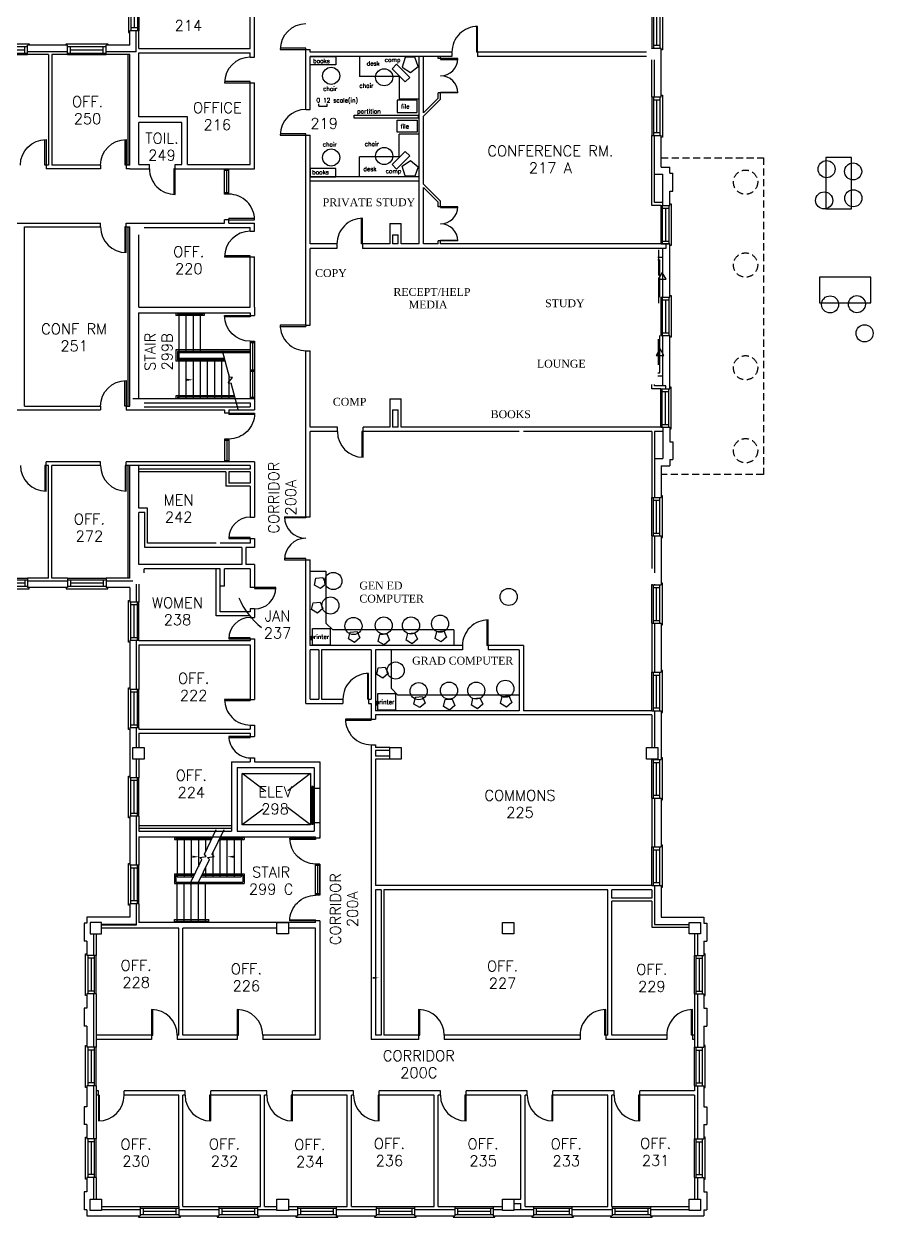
# Model space of a CAD drawing. Extents: x 481 to 2932, y 95 to 2621.
# Drawn here: x 1741 to 2932, y 95 to 1768 of the extents above; entities that cross this region are included whole.
import ezdxf
from ezdxf.enums import TextEntityAlignment as Align

# ---------------------------------------------------------------- set-up
doc = ezdxf.new("R2010")
doc.units = 0
doc.header["$LTSCALE"] = 40
doc.header["$MEASUREMENT"] = 0
doc.linetypes.add('HIDDEN', pattern=[0.375, 0.25, -0.125])
doc.layers.get('0').update_dxf_attribs({"linetype": 'CONTINUOUS'})
for name, color, linetype in [('A-AREA-IDEN', 3, 'CONTINUOUS'), ('A-CONC', 5, 'HIDDEN'), ('A-DOOR', 7, 'CONTINUOUS'), ('A-FLOR-ELTR', 7, 'CONTINUOUS'), ('A-FLOR-STRS', 7, 'CONTINUOUS'), ('A-GLAZ', 5, 'CONTINUOUS'), ('A-STRS-RAIL', 7, 'CONTINUOUS'), ('A-WALL', 5, 'CONTINUOUS'), ('S-COLS', 3, 'CONTINUOUS')]:
    doc.layers.add(name, color=color, linetype=linetype)
doc.styles.add('SIMPLEX', font='simplex', dxfattribs={"height": 23})

# ---------------------------------------------------------------- blocks, each defined once
blk = doc.blocks.new('Q')
at = {"layer": 'A-STRS-RAIL', "style": 'SIMPLEX'}
for tag, p in [('ROOM', (2, 4)), ('NUMBER', (2, -15.1))]:
    blk.add_attdef(tag, text='', height=12, dxfattribs=at).set_placement(p, align=Align.CENTER)
blk = doc.blocks.new('AD081', base_point=(976.415, 314.205))
for p, q in [((976.353, 314.849), (976.314, 314.205)), ((976.353, 314.849), (976.477, 313.561)), ((975.415, 314.205), (976.314, 314.205)), ((976.477, 313.561), (976.516, 314.205)), ((976.516, 314.205), (977.415, 314.205))]:
    blk.add_line(p, q)
blk = doc.blocks.new('WDO')
at = {"layer": 'A-GLAZ'}
for p, q in [((2681.4, 408.1), (2681.4, 462.1)), ((2683.6, 408.1), (2683.6, 462.1)), ((2683.6, 458.1), (2692.6, 458.1)), ((2688.1, 412.1), (2688.1, 458.1)), ((2692.6, 408.1), (2692.6, 462.1)), ((2696.3, 464.4), (2694.4, 464.4)), ((2696.3, 405.8), (2696.3, 464.4)), ((2683.6, 412.1), (2692.6, 412.1)), ((2694.4, 405.8), (2696.3, 405.8))]:
    blk.add_line(p, q, dxfattribs=at)
at = {"layer": 'A-WALL'}
for p, q in [((2681.4, 462.1), (2694.4, 462.1)), ((2681.4, 408.1), (2694.4, 408.1))]:
    blk.add_line(p, q, dxfattribs=at)
blk = doc.blocks.new('AD05A', base_point=(203.035, 424.492))
for p, q in [((203.035, 424.492), (203.084, 424.492)), ((203.035, 424.492), (203.035, 423.492)), ((203.084, 423.493), (203.084, 424.492))]:
    blk.add_line(p, q)
blk.add_arc((203.035, 424.492), 1, 270, 0)
blk = doc.blocks.new('AD03A', base_point=(6.133, 5.024))
for p, q in [((6.133, 6.024), (6.133, 5.024)), ((6.182, 5.024), (6.182, 6.022)), ((6.133, 5.024), (6.182, 5.024))]:
    blk.add_line(p, q)
blk.add_arc((6.133, 5.024), 1, 0, 90)
blk = doc.blocks.new('AD04A', base_point=(489.664, 570.31))
for p, q in [((488.664, 571.31), (488.664, 570.31)), ((488.713, 570.31), (488.713, 571.309)), ((490.616, 570.31), (490.616, 571.309)), ((490.664, 571.31), (490.664, 570.31)), ((488.664, 570.31), (488.713, 570.31)), ((490.664, 570.31), (490.616, 570.31))]:
    blk.add_line(p, q)
for centre, start, end in [((488.664, 570.31), 0, 90), ((490.664, 570.31), 90, 180)]:
    blk.add_arc(centre, 1, start, end)

msp = doc.modelspace()

# ---------------------------------------------------------------- linework, layer by layer
for p, q in [((2295.4, 1553.5), (2295.4, 1722.5)), ((2154.4, 1652.8), (2166.4, 1652.8)), ((2142.4, 1000.6), (2164.4, 1000.6)), ((2164.4, 928), (2174, 918.5)), ((2343.9, 918.5), (2343.9, 896.5)), ((2255.9, 836.8), (2265.5, 827.2))]:
    msp.add_line(p, q)
for points in [[(2142.4, 1722.5), (2178.4, 1722.5), (2178.4, 1710.5), (2142.4, 1710.5)], [(2263.7, 1711.4), (2282.2, 1693), (2275.8, 1686.6), (2257.3, 1705.1)], [(2271.5, 1707.4), (2283, 1699.7), (2293.9, 1708.2), (2289.2, 1721.2), (2275.4, 1720.7)], [(2264.5, 1643.8), (2292.6, 1643.8), (2292.6, 1660.9), (2264.5, 1660.9)], [(2204.2, 1640.1), (2293.7, 1640.1), (2293.7, 1636.1), (2204.2, 1636.1)], [(2264.5, 1633.1), (2292.6, 1633.1), (2292.6, 1616.1), (2264.5, 1616.1)], [(2263.7, 1564.5), (2282.2, 1582.9), (2275.8, 1589.3), (2257.3, 1570.9)], [(2271.5, 1568.5), (2283, 1576.3), (2293.9, 1567.8), (2289.2, 1554.8), (2275.4, 1555.2)], [(2901.6, 1508.7), (2901.6, 1580.7), (2865.6, 1580.7), (2865.6, 1508.7)], [(2142.4, 1553.5), (2178.4, 1553.5), (2178.4, 1565.5), (2142.4, 1565.5)], [(2641.5, 1410), (2636.2, 1419.4), (2630.7, 1410.2)], [(2856.5, 1377.2), (2928.5, 1377.2), (2928.5, 1413.2), (2856.5, 1413.2)], [(2638.3, 1303), (2633, 1312.4), (2627.5, 1303.2)], [(2164.3, 982.8), (2157, 976.3), (2148.5, 981.3), (2150.6, 990.9), (2160.4, 991.8)], [(2160.2, 948.5), (2152.8, 942), (2144.4, 947), (2146.5, 956.6), (2156.3, 957.5)], [(2145.9, 920.3), (2170.6, 920.3), (2170.6, 897.2), (2145.9, 897.2)], [(2212.1, 907.3), (2204.8, 900.8), (2196.3, 905.8), (2198.4, 915.3), (2208.2, 916.3)], [(2253.8, 903.9), (2246.4, 897.4), (2238, 902.4), (2240.1, 911.9), (2249.9, 912.9)], [(2292.9, 905.6), (2285.5, 899.1), (2277.1, 904.1), (2279.2, 913.6), (2288.9, 914.6)], [(2333.7, 908.1), (2326.3, 901.6), (2317.9, 906.6), (2320, 916.2), (2329.7, 917.1)], [(2251.7, 857.3), (2244.3, 850.8), (2235.9, 855.8), (2238, 865.3), (2247.8, 866.3)], [(2237.4, 829.1), (2262.1, 829.1), (2262.1, 806), (2237.4, 806)], [(2303.6, 816), (2296.3, 809.5), (2287.8, 814.5), (2289.9, 824.1), (2299.7, 825)], [(2345.3, 812.6), (2337.9, 806.1), (2329.5, 811.1), (2331.6, 820.7), (2341.4, 821.6)], [(2384.4, 814.3), (2377, 807.8), (2368.6, 812.8), (2370.7, 822.4), (2380.4, 823.3)], [(2425.2, 816.9), (2417.8, 810.4), (2409.4, 815.4), (2411.5, 824.9), (2421.2, 825.9)]]:
    msp.add_lwpolyline(points, close=True)
for centre in [(2171.9, 1695.2), (2246.2, 1693.2), (2171.9, 1580.8), (2246.2, 1582.8), (2866.5, 1564.4), (2903.7, 1561.2), (2863.1, 1520.6), (2904, 1523.6), (2871.4, 1374.8), (2909, 1375.1), (2919.8, 1334.3), (2174.9, 987), (2420.8, 964.7), (2170.8, 952.7), (2324.6, 927.2), (2203.1, 923.9), (2245.6, 924.7), (2283.8, 924.7), (2262.3, 861.5), (2294.6, 832.6), (2337.1, 833.4), (2375.3, 833.4), (2416.1, 836)]:
    msp.add_circle(centre, 12)
at = {"layer": 'A-AREA-IDEN'}
msp.add_arc((2140.1, 1005.1), 106.2, 202.9762, 231.5169, dxfattribs=at)
at = {"layer": 'A-CONC', "linetype": 'HIDDEN'}
for p, q in [((2634.4, 1580.5), (2777.9, 1580.5)), ((2777.9, 1580.5), (2777.9, 1136.3)), ((2777.9, 1136.3), (2634.4, 1136.3))]:
    msp.add_line(p, q, dxfattribs=at)
for centre in [(2752.9, 1546.2), (2752.9, 1430), (2752.9, 1286), (2752.9, 1169.7)]:
    msp.add_circle(centre, 17, dxfattribs=at)
at = {"layer": 'A-DOOR', "color": 7}
for p, q in [((2022.4, 1529.3), (2022.4, 1565)), ((2028.4, 1529.3), (2028.4, 1565)), ((2022.4, 1186.1), (2022.4, 1154)), ((2028.4, 1186.1), (2028.4, 1154)), ((2149.9, 546.5), (2149.9, 590.3)), ((2155.9, 546.5), (2155.9, 590.3))]:
    msp.add_line(p, q, dxfattribs=at)
at = {"layer": 'A-DOOR'}
for p, q in [((2022.4, 1563), (2028.4, 1563)), ((2025.4, 1531.3), (2025.4, 1563)), ((2028.4, 1531.3), (2022.4, 1531.3)), ((2028.4, 1529.3), (2022.4, 1529.3)), ((2058.4, 1323.2), (2058.4, 1243)), ((2058.4, 1323.2), (2064.4, 1323.2)), ((2064.4, 1323.2), (2064.4, 1243)), ((2058.4, 1321.2), (2064.4, 1321.2)), ((2061.4, 1321.2), (2061.4, 1283.1)), ((2058.4, 1283.1), (2064.4, 1283.1)), ((2058.4, 1281.1), (2064.4, 1281.1)), ((2061.4, 1281.1), (2061.4, 1244.9)), ((2058.4, 1244.9), (2064.4, 1244.9)), ((2028.4, 1186.1), (2022.4, 1186.1)), ((2028.4, 1184.1), (2022.4, 1184.1)), ((2025.4, 1184.1), (2025.4, 1156)), ((2022.4, 1156), (2028.4, 1156)), ((2144.8, 699), (2144.8, 646)), ((2146.8, 699), (2144.8, 699)), ((2146.8, 646), (2146.8, 699)), ((2144.8, 646), (2146.8, 646)), ((2155.9, 590.3), (2149.9, 590.3)), ((2155.9, 588.3), (2149.9, 588.3)), ((2152.9, 588.3), (2152.9, 548.5)), ((2155.9, 548.5), (2149.9, 548.5)), ((2155.9, 546.5), (2149.9, 546.5))]:
    msp.add_line(p, q, dxfattribs=at)
at = {"layer": 'A-FLOR-ELTR'}
for p, q in [((2047, 717), (2143, 717)), ((2047, 645), (2047, 717)), ((2080.4, 692), (2047, 717)), ((2143, 717), (2110.9, 693)), ((2143, 717), (2143, 645)), ((2143, 645), (2110.5, 669.4)), ((2076.7, 667.3), (2047, 645)), ((2143, 645), (2047, 645))]:
    msp.add_line(p, q, dxfattribs=at)
at = {"layer": 'A-FLOR-STRS'}
for p, q in [((1958.2, 1363), (1958.2, 1243)), ((1968.2, 1363), (1968.2, 1307)), ((1978.2, 1363), (1978.2, 1307)), ((1988.2, 1363), (1988.2, 1307)), ((1968.2, 1299), (1968.2, 1243)), ((1978.2, 1299), (1978.2, 1243)), ((1988.2, 1299), (1988.2, 1243)), ((1998.2, 1299), (1998.2, 1243)), ((2008.2, 1299), (2008.2, 1243)), ((2018.2, 1299), (2018.2, 1243)), ((2028.2, 1276.4), (2028.2, 1243)), ((1955.8, 628.5), (1955.8, 572.5)), ((1965.8, 628.5), (1965.8, 572.5)), ((1975.8, 628.5), (1975.8, 572.5)), ((1985.8, 628.5), (1985.8, 586.2)), ((1995.8, 628.5), (1995.8, 607.2)), ((2015.8, 628.5), (2015.8, 572.5)), ((2025.8, 628.5), (2025.8, 572.5)), ((2035.8, 628.5), (2035.8, 572.5)), ((2045.8, 628.5), (2045.8, 572.5)), ((2005.8, 606.4), (2005.8, 572.5)), ((1995.8, 585.4), (1995.8, 572.5)), ((1955.8, 508.5), (1955.8, 564.5)), ((1965.8, 508.5), (1965.8, 564.5)), ((1975.8, 508.5), (1975.8, 564.5)), ((1985.8, 508.5), (1985.8, 564.5)), ((1995.8, 508.5), (1995.8, 564.5))]:
    msp.add_line(p, q, dxfattribs=at)
for points in [[(1969.3, 1270.6), (1969.3, 1267.6), (1978.3, 1269.1)], [(1977.3, 602), (1977.3, 599), (1986.3, 600.5)], [(2035.2, 599), (2035.2, 602), (2026.2, 600.5)]]:
    msp.add_solid(points, dxfattribs=at)
at = {"layer": 'A-GLAZ'}
for p, q in [((1827.4, 405.8), (1827.4, 464.4)), ((1827.4, 464.4), (1829.4, 464.4)), ((1831.2, 408.1), (1831.2, 462.1)), ((1840.2, 458.1), (1831.2, 458.1)), ((1835.7, 412.1), (1835.7, 458.1)), ((1840.2, 408.1), (1840.2, 462.1)), ((1842.4, 408.1), (1842.4, 462.1)), ((2681.4, 408.1), (2681.4, 462.1)), ((2683.6, 408.1), (2683.6, 462.1)), ((2683.6, 458.1), (2692.6, 458.1)), ((2688.1, 412.1), (2688.1, 458.1)), ((2692.6, 408.1), (2692.6, 462.1)), ((2696.3, 464.4), (2694.4, 464.4)), ((2696.3, 405.8), (2696.3, 464.4)), ((1829.4, 405.8), (1827.4, 405.8)), ((1840.2, 412.1), (1831.2, 412.1)), ((2683.6, 412.1), (2692.6, 412.1)), ((2694.4, 405.8), (2696.3, 405.8))]:
    msp.add_line(p, q, dxfattribs=at)
at = {"layer": 'A-STRS-RAIL'}
for p, q in [((1954.2, 1363), (1954.2, 1359.1)), ((1993.7, 1359.1), (1954.2, 1359.1)), ((1956.2, 1363), (1956.2, 1361.1)), ((1991.7, 1361.1), (1956.2, 1361.1)), ((1991.7, 1363), (1991.7, 1361.1)), ((1993.7, 1363), (1993.7, 1359.1)), ((2058.4, 1311), (1954.2, 1311)), ((1954.2, 1311), (1954.2, 1295)), ((2058.4, 1309), (1956.2, 1309)), ((1956.2, 1309), (1956.2, 1297)), ((2058.4, 1307), (1958.2, 1307)), ((2023.2, 1295), (1954.2, 1295)), ((2022.7, 1297), (1956.2, 1297)), ((2022.2, 1299), (1958.2, 1299)), ((2036.1, 1246.8), (1954.2, 1246.8)), ((1954.2, 1246.8), (1954.2, 1243)), ((2036.7, 1244.8), (1956.2, 1244.8)), ((1956.2, 1244.8), (1956.2, 1243)), ((1952.1, 628.5), (1952.1, 624.6)), ((1952.1, 624.6), (2004.1, 624.6)), ((1954.1, 628.5), (1954.1, 626.6)), ((1954.1, 626.6), (2005.1, 626.6)), ((2005.8, 628.5), (2005.8, 628.1)), ((2014.5, 624.6), (2049.8, 624.6)), ((2015.5, 626.6), (2047.8, 626.6)), ((2047.8, 628.5), (2047.8, 626.6)), ((2049.8, 628.5), (2049.8, 624.6)), ((1952.1, 576.5), (1952.1, 563)), ((1952.1, 576.5), (1981.2, 576.5)), ((1954.1, 574.5), (1954.1, 565)), ((1954.1, 574.5), (1980.2, 574.5)), ((1955.8, 572.5), (1979.3, 572.5)), ((1989.6, 572.5), (2045.8, 572.5)), ((1990.6, 574.5), (2047.8, 574.5)), ((1991.6, 576.5), (2049.8, 576.5)), ((2047.8, 574.5), (2047.8, 565)), ((2049.8, 576.5), (2049.8, 563)), ((1952.1, 563), (2049.8, 563)), ((1954.1, 565), (2047.8, 565)), ((1952.1, 512.3), (2000.5, 512.3)), ((1952.1, 508.5), (1952.1, 512.3)), ((1954.1, 510.3), (1998.5, 510.3)), ((1954.1, 508.5), (1954.1, 510.3)), ((1998.5, 508.5), (1998.5, 510.3)), ((2000.5, 508.5), (2000.5, 512.3))]:
    msp.add_line(p, q, dxfattribs=at)
at = {"layer": 'A-WALL'}
for p, q in [((2058.4, 1733.5), (2058.4, 1802.6)), ((2064.4, 1721.3), (2064.4, 1802.6)), ((1889.4, 1738), (1889.4, 1758.4)), ((1898.4, 1729), (1898.4, 1758.4)), ((1902.4, 1733.5), (1902.4, 1758.4)), ((1802.4, 1738), (1746.1, 1738)), ((1802.4, 1729), (1746.1, 1729)), ((1775.4, 1725), (1746.7, 1725)), ((1775.4, 1725), (1775.4, 1570)), ((1780.4, 1725), (1780.4, 1570)), ((1802.4, 1725), (1780.4, 1725)), ((1889.4, 1738), (1856.4, 1738)), ((1898.4, 1729), (1856.4, 1729)), ((1889.4, 1725), (1856.4, 1725)), ((1887.4, 1570), (1887.4, 1725)), ((1889.4, 1570), (1889.4, 1725)), ((1902.4, 1733.5), (2058.4, 1733.5)), ((1902.4, 1727.5), (2058.4, 1727.5)), ((1902.4, 1637.7), (1902.4, 1727.5)), ((2058.4, 1721.3), (2058.4, 1727.5)), ((2136.4, 1648.1), (2136.4, 1732.1)), ((2136.4, 1732.1), (2142.4, 1732.1)), ((2142.4, 1728.5), (2142.4, 1732.1)), ((2341.2, 1728.5), (2142.4, 1728.5)), ((2341.2, 1728.5), (2341.2, 1722.5)), ((2613.9, 1728.5), (2377.2, 1728.5)), ((2377.2, 1728.5), (2377.2, 1722.5)), ((2621.4, 1733.5), (2621.4, 1734.2)), ((2625.4, 1733.5), (2625.4, 1734.2)), ((2634.4, 1665.7), (2634.4, 1734.2)), ((2058.4, 1721.3), (2064.4, 1721.3)), ((2142.4, 1648.1), (2142.4, 1722.5)), ((2341.2, 1722.5), (2142.4, 1722.5)), ((2211.4, 1722.5), (2211.4, 1694.5)), ((2295.4, 1459.5), (2295.4, 1722.5)), ((2301.4, 1643.4), (2301.4, 1722.5)), ((2321.9, 1722.5), (2301.4, 1722.5)), ((2321.9, 1719.4), (2321.9, 1722.5)), ((2325.4, 1719.4), (2321.9, 1719.4)), ((2341.2, 1722.5), (2325.4, 1722.5)), ((2325.4, 1719.4), (2325.4, 1722.5)), ((2613.9, 1722.5), (2377.2, 1722.5)), ((2621.4, 1665.7), (2621.4, 1717.5)), ((2625.4, 1665.7), (2625.4, 1717.5)), ((2267.4, 1694.5), (2211.4, 1694.5)), ((2267.4, 1694.5), (2267.4, 1662.5)), ((2058.4, 1571), (2058.4, 1685.3)), ((2058.4, 1685.3), (2064.4, 1685.3)), ((2064.4, 1565), (2064.4, 1685.3)), ((2295.4, 1662.5), (2267.4, 1662.5)), ((2321.9, 1663.9), (2301.4, 1643.4)), ((2325.4, 1662.5), (2301.4, 1638.5)), ((2325.4, 1671.4), (2321.9, 1671.4)), ((2321.9, 1663.9), (2321.9, 1671.4)), ((2325.4, 1662.5), (2325.4, 1671.4)), ((2136.4, 1648.1), (2142.4, 1648.1)), ((2154.4, 1652.8), (2154.4, 1655.8)), ((2166.4, 1652.8), (2166.4, 1655.8)), ((1970.4, 1637.7), (1902.4, 1637.7)), ((1962.4, 1629.7), (1902.4, 1629.7)), ((1902.4, 1571), (1902.4, 1629.7)), ((1962.4, 1571), (1962.4, 1629.7)), ((1970.4, 1571), (1970.4, 1637.7)), ((2301.4, 1543.5), (2301.4, 1638.5)), ((2136.4, 1345.8), (2136.4, 1612.1)), ((2136.4, 1612.1), (2142.4, 1612.1)), ((2142.4, 1459.5), (2142.4, 1612.1)), ((2267.4, 1581.5), (2267.4, 1613.5)), ((2295.4, 1613.5), (2267.4, 1613.5)), ((2621.4, 1513.5), (2621.4, 1611.7)), ((2625.4, 1517.5), (2625.4, 1611.7)), ((2634.4, 1567.2), (2634.4, 1611.7)), ((2267.4, 1581.5), (2211.4, 1581.5)), ((2211.4, 1553.5), (2211.4, 1581.5)), ((1775.4, 1570), (1772.2, 1570)), ((1772.2, 1570), (1772.2, 1565)), ((1848.6, 1565), (1772.2, 1565)), ((1848.6, 1570), (1780.4, 1570)), ((1848.6, 1570), (1848.6, 1565)), ((1889.4, 1570), (1884.6, 1570)), ((1884.6, 1570), (1884.6, 1565)), ((1889.4, 1565), (1884.6, 1565)), ((1889.4, 1565), (1917.1, 1565)), ((1902.4, 1571), (1917.1, 1571)), ((1917.1, 1565), (1917.1, 1571)), ((1953.1, 1565), (1953.1, 1571)), ((1953.1, 1571), (1962.4, 1571)), ((1953.1, 1565), (2064.4, 1565)), ((1970.4, 1571), (2058.4, 1571)), ((2625.4, 1557.2), (2636.9, 1557.2)), ((2634.4, 1567.2), (2646.9, 1567.2)), ((2636.9, 1513.5), (2636.9, 1557.2)), ((2646.9, 1558.7), (2646.9, 1567.2)), ((2646.9, 1558.7), (2650.9, 1558.7)), ((2650.9, 1533.7), (2650.9, 1558.7)), ((2295.4, 1553.5), (2142.4, 1553.5)), ((2295.4, 1547.5), (2142.4, 1547.5)), ((2325.4, 1519.5), (2301.4, 1543.5)), ((2321.9, 1518), (2301.4, 1538.5)), ((2301.4, 1459.5), (2301.4, 1538.5)), ((2646.9, 1513.5), (2646.9, 1533.7)), ((2646.9, 1533.7), (2650.9, 1533.7)), ((2321.9, 1511.7), (2321.9, 1518)), ((2325.4, 1511.7), (2321.9, 1511.7)), ((2325.4, 1511.7), (2325.4, 1519.5)), ((2633.9, 1513.5), (2621.4, 1513.5)), ((2636.9, 1517.5), (2625.4, 1517.5)), ((2028.4, 1493.3), (2022.4, 1493.3)), ((2022.4, 1488.5), (2022.4, 1493.3)), ((2028.4, 1488.5), (2028.4, 1493.3)), ((1633.5, 1488.5), (1848.5, 1488.5)), ((1742.1, 1232), (1742.1, 1483.5)), ((1742.1, 1483.5), (1848.5, 1483.5)), ((1848.5, 1483.5), (1848.5, 1488.5)), ((1884.5, 1488.5), (2022.4, 1488.5)), ((1884.5, 1483.5), (1884.5, 1488.5)), ((1884.5, 1483.5), (1889.4, 1483.5)), ((1887.4, 1232), (1887.4, 1483.5)), ((1889.4, 1232), (1889.4, 1483.5)), ((1902.4, 1371), (1902.4, 1472.5)), ((1909.9, 1482.5), (2058.4, 1482.5)), ((2028.4, 1488.5), (2064.4, 1488.5)), ((2058.4, 1477.3), (2058.4, 1482.5)), ((2058.4, 1477.3), (2064.4, 1477.3)), ((2064.4, 1477.3), (2064.4, 1488.5)), ((2253.9, 1488.1), (2253.9, 1459.5)), ((2253.9, 1488.1), (2269.9, 1488.1)), ((2257.9, 1472.5), (2257.9, 1459.5)), ((2257.9, 1472.5), (2265.9, 1472.5)), ((2265.9, 1459.5), (2265.9, 1472.5)), ((2269.9, 1459.5), (2269.9, 1488.1)), ((2179.9, 1459.5), (2142.4, 1459.5)), ((2179.9, 1459.5), (2179.9, 1453.2)), ((2253.9, 1459.5), (2215.9, 1459.5)), ((2215.9, 1459.5), (2215.9, 1453.2)), ((2265.9, 1459.5), (2257.9, 1459.5)), ((2295.4, 1459.5), (2269.9, 1459.5)), ((2321.9, 1459.5), (2301.4, 1459.5)), ((2325.4, 1463.7), (2321.9, 1463.7)), ((2321.9, 1459.5), (2321.9, 1463.7)), ((2325.4, 1459.5), (2325.4, 1463.7)), ((2646.9, 1459.5), (2325.4, 1459.5)), ((2641.3, 1459.5), (2641.3, 1453.2)), ((2646.9, 1385), (2646.9, 1459.5)), ((2058.4, 1371), (2058.4, 1441.3)), ((2058.4, 1441.3), (2064.4, 1441.3)), ((2064.4, 1371), (2064.4, 1441.3)), ((2142.4, 1345.8), (2142.4, 1453.2)), ((2179.9, 1453.2), (2142.4, 1453.2)), ((2641.3, 1453.2), (2215.9, 1453.2)), ((2630.1, 1441.2), (2636.9, 1441.2)), ((2630.7, 1451.2), (2630.7, 1415.2)), ((2636.9, 1385), (2636.9, 1453.2)), ((2630.1, 1437.2), (2632.9, 1437.2)), ((2632.9, 1385), (2632.9, 1437.2)), ((2630.7, 1412.6), (2630.7, 1376.6)), ((1901.9, 1363), (2058.4, 1363)), ((1902.4, 1371), (2058.4, 1371)), ((1902.4, 1243), (1902.4, 1363)), ((2058.4, 1363), (2058.4, 1359.2)), ((2058.4, 1359.2), (2064.4, 1359.2)), ((2064.4, 1371), (2064.4, 1359.2)), ((2136.4, 1345.8), (2142.4, 1345.8)), ((2630.4, 1325.9), (2630.4, 1289.9)), ((2632.9, 1278.7), (2632.9, 1331)), ((2636.9, 1260.5), (2636.9, 1331)), ((2646.9, 1256.5), (2646.9, 1331)), ((2136.4, 1076.9), (2136.4, 1309.8)), ((2136.4, 1309.8), (2142.4, 1309.8)), ((2142.4, 1202.5), (2142.4, 1309.8)), ((2630.1, 1278.7), (2632.9, 1278.7)), ((2630.1, 1274.7), (2636.9, 1274.7)), ((2621.4, 1256.5), (2621.4, 1262.7)), ((2633.9, 1256.5), (2621.4, 1256.5)), ((2625.4, 1260.5), (2625.4, 1262.7)), ((2641.3, 1260.5), (2625.4, 1260.5)), ((2641.3, 1256.5), (2641.3, 1260.5)), ((1893.9, 1243), (2064.4, 1243)), ((2064.4, 1243), (2064.4, 1227)), ((2253.9, 1242.6), (2253.9, 1202.5)), ((2253.9, 1242.6), (2269.9, 1242.6)), ((2269.9, 1202.5), (2269.9, 1242.6)), ((1633.5, 1227), (1848.5, 1227)), ((1742.1, 1232), (1848.5, 1232)), ((1848.5, 1232), (1848.5, 1227)), ((1884.5, 1232), (1889.4, 1232)), ((1884.5, 1232), (1884.5, 1227)), ((1884.5, 1227), (2022.4, 1227)), ((1909.9, 1237), (2058.4, 1237)), ((1909.9, 1231), (2058.4, 1231)), ((2022.4, 1227), (2022.4, 1222.1)), ((2028.4, 1222.1), (2022.4, 1222.1)), ((2028.4, 1227), (2064.4, 1227)), ((2028.4, 1227), (2028.4, 1222.1)), ((2058.4, 1237), (2058.4, 1231)), ((2257.9, 1227), (2257.9, 1202.5)), ((2257.9, 1227), (2265.9, 1227)), ((2265.9, 1202.5), (2265.9, 1227)), ((2180.7, 1202.5), (2142.4, 1202.5)), ((2142.4, 1076.9), (2142.4, 1196.5)), ((2180.7, 1196.5), (2142.4, 1196.5)), ((2180.7, 1196.5), (2180.7, 1202.5)), ((2253.9, 1202.5), (2216.7, 1202.5)), ((2216.7, 1196.5), (2216.7, 1202.5)), ((2435.4, 1196.5), (2216.7, 1196.5)), ((2265.9, 1202.5), (2257.9, 1202.5)), ((2633.9, 1202.5), (2269.9, 1202.5)), ((2621.4, 1196.5), (2441.4, 1196.5)), ((2621.4, 1196.5), (2621.4, 1104.2)), ((2625.4, 1196.5), (2625.4, 1104.2)), ((2636.9, 1196.5), (2625.4, 1196.5)), ((2636.9, 1202.5), (2636.9, 1158.7)), ((2646.9, 1202.5), (2646.9, 1182.2)), ((2646.9, 1182.2), (2650.9, 1182.2)), ((2650.9, 1182.2), (2650.9, 1157.2)), ((2625.4, 1158.7), (2636.9, 1158.7)), ((2646.9, 1157.2), (2646.9, 1148.7)), ((2646.9, 1157.2), (2650.9, 1157.2)), ((1848.6, 1154), (1772.2, 1154)), ((1772.2, 1149), (1772.2, 1154)), ((1775.4, 1149), (1772.2, 1149)), ((1775.4, 991), (1775.4, 1149)), ((1780.4, 991), (1780.4, 1149)), ((1848.6, 1149), (1780.4, 1149)), ((1848.6, 1149), (1848.6, 1154)), ((2064.5, 1154), (1884.6, 1154)), ((1884.6, 1149), (1884.6, 1154)), ((2058.4, 1149), (1884.6, 1149)), ((1887.4, 991), (1887.4, 1149)), ((1889.4, 991), (1889.4, 1149)), ((1902.4, 1089), (1902.4, 1149)), ((2058.4, 1144), (1902.4, 1144)), ((2024.4, 1140), (1902.4, 1140)), ((2024.4, 1140), (2024.4, 1120)), ((2028.4, 1140), (2028.4, 1124)), ((2058.4, 1140), (2028.4, 1140)), ((2058.4, 1149), (2058.4, 1144)), ((2058.4, 1140), (2058.4, 1124)), ((2064.4, 1154), (2064.4, 1076.6)), ((2634.4, 1148.7), (2646.9, 1148.7)), ((2634.4, 1148.7), (2634.4, 1104.2)), ((2058.4, 1124), (2028.4, 1124)), ((2058.4, 1120), (2024.4, 1120)), ((2058.4, 1120), (2058.4, 1076.6)), ((1914.4, 1089), (1902.4, 1089)), ((1914.4, 1040), (1914.4, 1089)), ((1902.4, 1010), (1902.4, 1083)), ((1910.4, 1083), (1902.4, 1083)), ((1910.4, 1034), (1910.4, 1083)), ((2058.4, 1076.6), (2064.4, 1076.6)), ((2136.4, 1076.9), (2142.4, 1076.9)), ((2010.4, 1040), (1914.4, 1040)), ((2058.4, 1040), (2016.4, 1040)), ((2058.4, 1046.6), (2058.4, 1040)), ((2058.4, 1046.6), (2064.4, 1046.6)), ((2064.4, 1046.6), (2064.4, 1034)), ((2621.4, 1050.2), (2621.4, 1004.5)), ((2625.4, 1050.2), (2625.4, 998.5)), ((2634.4, 1050.2), (2634.4, 981.7)), ((2046.4, 1034), (1910.4, 1034)), ((2046.4, 1034), (2046.4, 1010)), ((2052.4, 1034), (2052.4, 1010)), ((2064.4, 1034), (2052.4, 1034)), ((2046.4, 1010), (1902.4, 1010)), ((2016.4, 1004), (1909.9, 1004)), ((1909.9, 998.5), (1909.9, 1004)), ((2010.4, 938), (2010.4, 1004)), ((2016.4, 944), (2016.4, 1004)), ((2058.4, 1004), (2022.4, 1004)), ((2022.4, 980), (2022.4, 1004)), ((2064.4, 1010), (2052.4, 1010)), ((2058.4, 1004), (2058.4, 977.8)), ((2064.4, 1010), (2064.4, 977.8)), ((2136.4, 815.5), (2136.4, 1016.9)), ((2136.4, 1016.9), (2142.4, 1016.9)), ((2142.4, 896.5), (2142.4, 1016.9)), ((1775.4, 991), (1746.1, 991)), ((1802.4, 987), (1746.1, 987)), ((1802.4, 991), (1780.4, 991)), ((1889.4, 991), (1856.4, 991)), ((1893.9, 987), (1856.4, 987)), ((2164.4, 1000.6), (2164.4, 928)), ((1802.4, 978), (1746.1, 978)), ((1889.4, 978), (1856.4, 978)), ((1889.4, 978), (1889.4, 957.5)), ((1898.4, 982.5), (1898.4, 957.5)), ((1902.4, 982.5), (1902.4, 957.5)), ((2022.4, 980), (2016.4, 980)), ((2064.4, 977.8), (2058.4, 977.8)), ((2621.4, 982.5), (2621.4, 981.7)), ((2625.4, 982.5), (2625.4, 981.7)), ((2058.4, 938), (2010.4, 938)), ((2058.4, 944), (2016.4, 944)), ((2064.4, 947.8), (2058.4, 947.8)), ((2058.4, 947.8), (2058.4, 944)), ((2058.4, 938), (2058.4, 935.9)), ((2064.4, 947.8), (2064.4, 935.9)), ((2058.4, 935.9), (2064.4, 935.9)), ((2621.4, 927.7), (2621.4, 859.2)), ((2625.4, 927.7), (2625.4, 859.2)), ((2634.4, 927.7), (2634.4, 859.2)), ((1889.4, 903.5), (1889.4, 835)), ((1898.4, 903.5), (1898.4, 835)), ((1902.4, 903.5), (2058.4, 903.5)), ((2058.4, 905.9), (2058.4, 903.5)), ((2058.4, 905.9), (2064.4, 905.9)), ((2064.4, 905.9), (2064.4, 821.1)), ((2343.9, 918.5), (2174, 918.5)), ((1902.4, 897.5), (2058.4, 897.5)), ((1902.4, 897.5), (1902.4, 835)), ((2058.4, 897.5), (2058.4, 821.1)), ((2356, 896.5), (2142.4, 896.5)), ((2142.4, 821.5), (2142.4, 890.5)), ((2154.4, 890.5), (2142.4, 890.5)), ((2154.4, 890.5), (2154.4, 821.5)), ((2227.9, 890.5), (2158.4, 890.5)), ((2158.4, 890.5), (2158.4, 821.5)), ((2227.9, 890.5), (2227.9, 821.5)), ((2356, 890.5), (2233.9, 890.5)), ((2233.9, 890.5), (2233.9, 805.2)), ((2255.9, 890.5), (2255.9, 836.8)), ((2356, 896.5), (2356, 890.5)), ((2441.4, 896.5), (2392, 896.5)), ((2392, 896.5), (2392, 890.5)), ((2435.4, 890.5), (2392, 890.5)), ((2435.4, 890.5), (2435.4, 805.2)), ((2441.4, 896.5), (2441.4, 805.2)), ((2058.4, 821.1), (2064.4, 821.1)), ((2142.4, 821.5), (2154.4, 821.5)), ((2158.4, 821.5), (2188.4, 821.5)), ((2188.4, 821.5), (2188.4, 815.5)), ((2224.4, 821.5), (2227.9, 821.5)), ((2224.4, 821.5), (2224.4, 815.5)), ((2435.4, 827.2), (2265.5, 827.2)), ((2136.4, 815.5), (2188.4, 815.5)), ((2224.4, 815.5), (2227.9, 815.5)), ((2227.9, 815.5), (2227.9, 793.5)), ((2435.4, 805.2), (2233.9, 805.2)), ((2621.4, 805.2), (2441.4, 805.2)), ((2625.4, 805.2), (2625.4, 753.5)), ((2634.4, 805.2), (2634.4, 736.7)), ((2227.9, 793.5), (2233.9, 793.5)), ((2621.4, 799.2), (2233.9, 799.2)), ((2233.9, 799.2), (2233.9, 793.5)), ((2621.4, 799.2), (2621.4, 753.5)), ((1889.4, 781), (1889.4, 711.2)), ((1898.4, 781), (1898.4, 753.5)), ((1902.4, 781), (1902.4, 779.5)), ((1902.4, 779.5), (2058.4, 779.5)), ((1902.4, 773.5), (2058.4, 773.5)), ((1902.4, 773.5), (1902.4, 753.5)), ((2058.4, 785.1), (2064.4, 785.1)), ((2058.4, 785.1), (2058.4, 779.5)), ((2058.4, 773.5), (2058.4, 769.2)), ((2064.4, 785.1), (2064.4, 769.2)), ((2058.4, 769.2), (2064.4, 769.2)), ((2227.9, 757.5), (2227.9, 344.2)), ((2227.9, 757.5), (2233.9, 757.5)), ((2233.9, 757.5), (2233.9, 753.5)), ((2253.9, 753.5), (2233.9, 753.5)), ((1898.4, 737.5), (1898.4, 711.2)), ((1902.4, 737.5), (1902.4, 711.2)), ((2058.4, 739.2), (2058.4, 733.5)), ((2058.4, 739.2), (2064.4, 739.2)), ((2064.4, 739.2), (2064.4, 733.5)), ((2253.9, 749.5), (2233.9, 749.5)), ((2233.9, 749.5), (2233.9, 741.5)), ((2253.9, 741.5), (2233.9, 741.5)), ((2233.9, 737.5), (2233.9, 560.2)), ((2253.9, 737.5), (2233.9, 737.5)), ((2621.4, 737.5), (2621.4, 736.7)), ((2625.4, 737.5), (2625.4, 736.7)), ((2031.9, 733.5), (2031.9, 636.5)), ((2031.9, 733.5), (2058.4, 733.5)), ((2039.9, 725.5), (2147.9, 725.5)), ((2039.9, 725.5), (2039.9, 636.5)), ((2064.4, 733.5), (2155.9, 733.5)), ((2147.9, 725.5), (2147.9, 636.5)), ((2155.9, 733.5), (2155.9, 626.3)), ((2147.9, 696.5), (2155.9, 696.5)), ((2621.4, 682.7), (2621.4, 614.2)), ((2625.4, 682.7), (2625.4, 614.2)), ((2634.4, 682.7), (2634.4, 614.2)), ((1889.4, 657.2), (1889.4, 588.7)), ((1898.4, 657.2), (1898.4, 588.7)), ((1902.4, 657.2), (1902.4, 636.5)), ((1902.4, 644.5), (2031.9, 644.5)), ((1902.4, 640.5), (2031.9, 640.5)), ((1902.4, 636.5), (2031.9, 636.5)), ((2039.9, 636.5), (2147.9, 636.5)), ((2147.9, 648.5), (2155.9, 648.5)), ((1902.4, 628.5), (2149.9, 628.5)), ((1902.4, 628.5), (1902.4, 588.7)), ((2149.9, 626.3), (2149.9, 628.5)), ((2155.9, 626.3), (2149.9, 626.3)), ((2155.9, 626.3), (2155.9, 628.5)), ((2155.9, 590.3), (2155.9, 546.5)), ((2621.4, 560.2), (2233.9, 560.2)), ((2233.9, 554.2), (2233.9, 350.2)), ((2241.9, 554.2), (2233.9, 554.2)), ((2241.9, 554.2), (2241.9, 350.2)), ((2245.9, 554.2), (2245.9, 350.2)), ((2559.6, 554.2), (2245.9, 554.2)), ((2559.6, 350.2), (2559.6, 554.2)), ((2621.4, 554.2), (2565.6, 554.2)), ((2565.6, 542.2), (2565.6, 554.2)), ((2621.4, 554.2), (2621.4, 542.2)), ((2625.4, 560.2), (2625.4, 505.7)), ((2634.4, 560.2), (2634.4, 515.7)), ((2621.4, 542.2), (2565.6, 542.2)), ((2565.6, 350.2), (2565.6, 538.2)), ((2621.4, 538.2), (2565.6, 538.2)), ((2621.4, 538.2), (2621.4, 501.7)), ((1889.4, 534.7), (1889.4, 515.7)), ((1898.4, 534.7), (1898.4, 504.5)), ((1902.4, 534.7), (1902.4, 508.5)), ((1825.4, 507.2), (1825.4, 482.2)), ((1829.4, 507.2), (1825.4, 507.2)), ((1829.4, 515.7), (1829.4, 507.2)), ((1889.4, 515.7), (1829.4, 515.7)), ((1898.4, 505.7), (1849.9, 505.7)), ((1898.4, 504.5), (1849.9, 504.5)), ((2149.9, 508.5), (1902.4, 508.5)), ((2149.9, 508.5), (2149.9, 510.5)), ((2155.9, 510.5), (2149.9, 510.5)), ((2155.9, 510.5), (2155.9, 344.2)), ((2625.4, 505.7), (2673.9, 505.7)), ((2634.4, 515.7), (2694.4, 515.7)), ((2694.4, 515.7), (2694.4, 507.2)), ((2694.4, 507.2), (2698.4, 507.2)), ((2698.4, 507.2), (2698.4, 482.2)), ((1838.4, 491.7), (1838.4, 462.1)), ((1842.4, 491.7), (1842.4, 462.1)), ((1958.1, 500.5), (1849.9, 500.5)), ((1958.1, 350.2), (1958.1, 500.5)), ((2095.9, 500.5), (1964.1, 500.5)), ((1964.1, 350.2), (1964.1, 500.5)), ((2149.9, 500.5), (2111.9, 500.5)), ((2149.9, 350.2), (2149.9, 500.5)), ((2621.4, 501.7), (2673.9, 501.7)), ((2681.4, 491.7), (2681.4, 462.1)), ((2685.4, 491.7), (2685.4, 462.1)), ((1829.4, 482.2), (1825.4, 482.2)), ((1829.4, 482.2), (1829.4, 462.1)), ((2694.4, 482.2), (2694.4, 462.1)), ((2694.4, 482.2), (2698.4, 482.2)), ((1842.4, 462.1), (1829.4, 462.1)), ((2681.4, 462.1), (2694.4, 462.1)), ((1829.4, 408.1), (1829.4, 388)), ((1842.4, 408.1), (1829.4, 408.1)), ((1838.4, 408.1), (1838.4, 333.5)), ((1842.4, 408.1), (1842.4, 333.5)), ((2681.4, 408.1), (2681.4, 333.5)), ((2681.4, 408.1), (2694.4, 408.1)), ((2685.4, 408.1), (2685.4, 333.5)), ((2694.4, 408.1), (2694.4, 388)), ((1829.4, 388), (1825.4, 388)), ((1825.4, 388), (1825.4, 363)), ((2694.4, 388), (2698.4, 388)), ((2698.4, 388), (2698.4, 363)), ((1829.4, 363), (1825.4, 363)), ((1829.4, 363), (1829.4, 333.5)), ((2694.4, 363), (2694.4, 333.5)), ((2694.4, 363), (2698.4, 363)), ((1920, 350.2), (1842.4, 350.2)), ((1920, 344.2), (1842.4, 344.2)), ((1920, 350.2), (1920, 344.2)), ((1956, 350.2), (1956, 344.2)), ((1958.1, 350.2), (1956, 350.2)), ((2040, 344.2), (1956, 344.2)), ((2040, 350.2), (1964.1, 350.2)), ((2040, 350.2), (2040, 344.2)), ((2149.9, 350.2), (2076, 350.2)), ((2076, 350.2), (2076, 344.2)), ((2155.9, 344.2), (2076, 344.2)), ((2294.4, 344.2), (2227.9, 344.2)), ((2241.9, 350.2), (2233.9, 350.2)), ((2294.4, 350.2), (2245.9, 350.2)), ((2294.4, 350.2), (2294.4, 344.2)), ((2520.8, 350.2), (2330.4, 350.2)), ((2330.4, 350.2), (2330.4, 344.2)), ((2520.8, 344.2), (2330.4, 344.2)), ((2520.8, 350.2), (2520.8, 344.2)), ((2559.6, 350.2), (2556.8, 350.2)), ((2556.8, 350.2), (2556.8, 344.2)), ((2642.4, 344.2), (2556.8, 344.2)), ((2642.4, 350.2), (2565.6, 350.2)), ((2642.4, 350.2), (2642.4, 344.2)), ((2681.4, 350.2), (2678.4, 350.2)), ((2678.4, 350.2), (2678.4, 344.2)), ((2681.4, 344.2), (2678.4, 344.2)), ((1829.4, 279.5), (1829.4, 250)), ((1838.4, 279.5), (1838.4, 204.8)), ((1842.4, 279.5), (1842.4, 204.8)), ((1845.5, 272.2), (1842.4, 272.2)), ((1845.5, 266.2), (1845.5, 272.2)), ((1967.1, 272.2), (1881.5, 272.2)), ((1881.5, 266.2), (1881.5, 272.2)), ((1967.1, 266.2), (1967.1, 272.2)), ((2081.6, 272.2), (2003.1, 272.2)), ((2003.1, 266.2), (2003.1, 272.2)), ((2081.6, 266.2), (2081.6, 272.2)), ((2203.3, 272.2), (2117.6, 272.2)), ((2117.6, 266.2), (2117.6, 272.2)), ((2203.3, 266.2), (2203.3, 272.2)), ((2325.1, 272.2), (2239.3, 272.2)), ((2239.3, 266.2), (2239.3, 272.2)), ((2325.1, 266.2), (2325.1, 272.2)), ((2446.8, 272.2), (2361.1, 272.2)), ((2361.1, 266.2), (2361.1, 272.2)), ((2446.8, 266.2), (2446.8, 272.2)), ((2568.6, 272.2), (2482.8, 272.2)), ((2482.8, 266.2), (2482.8, 272.2)), ((2568.6, 266.2), (2568.6, 272.2)), ((2681.4, 272.2), (2604.6, 272.2)), ((2604.6, 266.2), (2604.6, 272.2)), ((2681.4, 279.5), (2681.4, 272.2)), ((2685.4, 279.5), (2685.4, 204.8)), ((2694.4, 279.5), (2694.4, 250)), ((1845.5, 266.2), (1842.4, 266.2)), ((1958.1, 266.2), (1881.5, 266.2)), ((1958.1, 110.2), (1958.1, 266.2)), ((1964.1, 110.2), (1964.1, 266.2)), ((1967.1, 266.2), (1964.1, 266.2)), ((2072.6, 266.2), (2003.1, 266.2)), ((2072.6, 110.2), (2072.6, 266.2)), ((2078.6, 110.2), (2078.6, 266.2)), ((2081.6, 266.2), (2078.6, 266.2)), ((2194.4, 266.2), (2117.6, 266.2)), ((2194.4, 110.2), (2194.4, 266.2)), ((2200.4, 110.2), (2200.4, 266.2)), ((2203.3, 266.2), (2200.4, 266.2)), ((2316.1, 266.2), (2239.3, 266.2)), ((2316.1, 110.2), (2316.1, 266.2)), ((2322.1, 110.2), (2322.1, 266.2)), ((2325.1, 266.2), (2322.1, 266.2)), ((2437.9, 266.2), (2361.1, 266.2)), ((2437.9, 120.5), (2437.9, 266.2)), ((2443.9, 110.2), (2443.9, 266.2)), ((2446.8, 266.2), (2443.9, 266.2)), ((2559.6, 266.2), (2482.8, 266.2)), ((2559.6, 110.2), (2559.6, 266.2)), ((2565.6, 110.2), (2565.6, 266.2)), ((2568.6, 266.2), (2565.6, 266.2)), ((2681.4, 266.2), (2604.6, 266.2)), ((2681.4, 266.2), (2681.4, 204.8)), ((1825.4, 250), (1825.4, 225)), ((1829.4, 250), (1825.4, 250)), ((2694.4, 250), (2698.4, 250)), ((2698.4, 250), (2698.4, 225)), ((1829.4, 225), (1825.4, 225)), ((1829.4, 225), (1829.4, 204.8)), ((2694.4, 225), (2694.4, 204.8)), ((2694.4, 225), (2698.4, 225)), ((1829.4, 150.8), (1829.4, 130.7)), ((1838.4, 150.8), (1838.4, 121.2)), ((1842.4, 150.8), (1842.4, 121.2)), ((2681.4, 150.8), (2681.4, 120.5)), ((2685.4, 150.8), (2685.4, 120.5)), ((2694.4, 150.8), (2694.4, 130.7)), ((1825.4, 130.7), (1825.4, 105.7)), ((1829.4, 130.7), (1825.4, 130.7)), ((2427.9, 120.5), (2437.9, 120.5)), ((2694.4, 130.7), (2698.4, 130.7)), ((2698.4, 130.7), (2698.4, 105.7)), ((1829.4, 105.7), (1825.4, 105.7)), ((1829.4, 105.7), (1829.4, 97.2)), ((1849.9, 110.2), (1904.1, 110.2)), ((1849.9, 106.2), (1904.1, 106.2)), ((1958.1, 106.2), (2014.4, 106.2)), ((1964.1, 110.2), (2014.4, 110.2)), ((2068.4, 110.2), (2072.6, 110.2)), ((2068.4, 106.2), (2095.9, 106.2)), ((2078.6, 110.2), (2095.9, 110.2)), ((2111.9, 110.2), (2124.6, 110.2)), ((2111.9, 106.2), (2124.6, 106.2)), ((2178.6, 110.2), (2194.4, 110.2)), ((2178.6, 106.2), (2234.9, 106.2)), ((2200.4, 110.2), (2234.9, 110.2)), ((2288.9, 110.2), (2316.1, 110.2)), ((2288.9, 106.2), (2345.1, 106.2)), ((2322.1, 110.2), (2345.1, 110.2)), ((2399.1, 110.2), (2411.9, 110.2)), ((2399.1, 106.2), (2411.9, 106.2)), ((2427.9, 114.5), (2437.9, 114.5)), ((2427.9, 106.2), (2455.4, 106.2)), ((2437.9, 106.2), (2437.9, 114.5)), ((2443.9, 110.2), (2455.4, 110.2)), ((2509.4, 110.2), (2559.6, 110.2)), ((2509.4, 106.2), (2565.6, 106.2)), ((2619.6, 110.2), (2673.9, 110.2)), ((2619.6, 106.2), (2673.9, 106.2)), ((2694.4, 105.7), (2694.4, 97.2)), ((2694.4, 105.7), (2698.4, 105.7)), ((1829.4, 97.2), (1904.1, 97.2)), ((1958.1, 97.2), (2014.4, 97.2)), ((2068.4, 97.2), (2124.6, 97.2)), ((2178.6, 97.2), (2234.9, 97.2)), ((2288.9, 97.2), (2345.1, 97.2)), ((2399.1, 97.2), (2455.4, 97.2)), ((2509.4, 97.2), (2565.6, 97.2)), ((2619.6, 97.2), (2694.4, 97.2))]:
    msp.add_line(p, q, dxfattribs=at)
msp.add_solid([(2229.9, 432.2), (2229.9, 429.2), (2238.9, 430.7)], dxfattribs=at)
at = {"layer": 'S-COLS'}
for points in [[(1893.9, 737.5), (1893.9, 753.5), (1909.9, 753.5), (1909.9, 737.5), (1893.9, 737.5)], [(2253.9, 737.5), (2253.9, 753.5), (2269.9, 753.5), (2269.9, 737.5), (2253.9, 737.5)], [(2613.9, 737.5), (2613.9, 753.5), (2629.9, 753.5), (2629.9, 737.5), (2613.9, 737.5)], [(1849.9, 492.5), (1849.9, 508.5), (1833.9, 508.5), (1833.9, 492.5), (1849.9, 492.5)], [(2095.9, 492.5), (2095.9, 508.5), (2111.9, 508.5), (2111.9, 492.5), (2095.9, 492.5)], [(2411.9, 492.5), (2411.9, 508.5), (2427.9, 508.5), (2427.9, 492.5), (2411.9, 492.5)], [(2673.9, 492.5), (2673.9, 508.5), (2689.9, 508.5), (2689.9, 492.5), (2673.9, 492.5)], [(1833.9, 104.5), (1833.9, 120.5), (1849.9, 120.5), (1849.9, 104.5), (1833.9, 104.5)], [(2095.9, 104.5), (2095.9, 120.5), (2111.9, 120.5), (2111.9, 104.5), (2095.9, 104.5)], [(2411.9, 104.5), (2411.9, 120.5), (2427.9, 120.5), (2427.9, 104.5), (2411.9, 104.5)], [(2673.9, 104.5), (2673.9, 120.5), (2689.9, 120.5), (2689.9, 104.5), (2673.9, 104.5)]]:
    msp.add_lwpolyline(points, dxfattribs=at)

# ---------------------------------------------------------------- block references
at = {"layer": 'A-AREA-IDEN', "xscale": 1.25, "yscale": 1.25, "zscale": 1.25}
for p, values in [((1969.2, 1777), {'ROOM': 'OFF.', 'NUMBER': '214'}), ((1827.8, 1646.5), {'ROOM': 'OFF.', 'NUMBER': '250'}), ((2009.7, 1638), {'ROOM': 'OFFICE', 'NUMBER': '216'}), ((1932.1, 1595.3), {'ROOM': 'TOIL.', 'NUMBER': '249'}), ((2476.8, 1577.5), {'ROOM': 'CONFERENCE RM.', 'NUMBER': '217 A'}), ((1969.7, 1436.2), {'ROOM': 'OFF.', 'NUMBER': '220'}), ((1809, 1327.9), {'ROOM': 'CONF RM', 'NUMBER': '251'}), ((1955.5, 1088.1), {'ROOM': 'MEN', 'NUMBER': '242'}), ((1830.4, 1061.4), {'ROOM': 'OFF.', 'NUMBER': '272'}), ((1953.9, 944), {'ROOM': 'WOMEN', 'NUMBER': '238'}), ((2094.2, 925.5), {'ROOM': 'JAN', 'NUMBER': '237'}), ((1976.5, 838.1), {'ROOM': 'OFF.', 'NUMBER': '222'}), ((1973.3, 702.1), {'ROOM': 'OFF.', 'NUMBER': '224'}), ((2090.7, 679), {'ROOM': 'ELEV', 'NUMBER': '298'}), ((2434.1, 674), {'ROOM': 'COMMONS', 'NUMBER': '225'}), ((2085.2, 566.4), {'ROOM': 'STAIR', 'NUMBER': '299 C'}), ((1895.9, 435.7), {'ROOM': 'OFF.', 'NUMBER': '228'}), ((2409.7, 434.6), {'ROOM': 'OFF.', 'NUMBER': '227'}), ((2050.5, 430.8), {'ROOM': 'OFF.', 'NUMBER': '226'}), ((2619, 430), {'ROOM': 'OFF.', 'NUMBER': '229'}), ((2292.3, 309), {'ROOM': 'CORRIDOR', 'NUMBER': '200C'}), ((1895.8, 184.9), {'ROOM': 'OFF.', 'NUMBER': '230'}), ((2019.8, 185.2), {'ROOM': 'OFF.', 'NUMBER': '232'}), ((2139.5, 184.4), {'ROOM': 'OFF.', 'NUMBER': '234'}), ((2251, 185.8), {'ROOM': 'OFF.', 'NUMBER': '236'}), ((2382.4, 185.5), {'ROOM': 'OFF.', 'NUMBER': '235'}), ((2499, 185.5), {'ROOM': 'OFF.', 'NUMBER': '233'}), ((2624.4, 186.1), {'ROOM': 'OFF.', 'NUMBER': '231'})]:
    msp.add_blockref('Q', p, dxfattribs=at).add_auto_attribs(values)
at = {"layer": 'A-AREA-IDEN'}
ref = msp.add_blockref('Q', (2159.6, 1640), dxfattribs=dict(at, xscale=1.25, yscale=1.25, zscale=1.25))
ref.add_attrib('NUMBER', '219', dxfattribs={"layer": 'A-STRS-RAIL', "height": 15, "style": 'SIMPLEX'}).set_placement((2162.1, 1621.1), align=Align.CENTER)
at = {"layer": 'A-AREA-IDEN', "xscale": 1.25, "yscale": 1.25, "zscale": 1.25, "rotation": 90}
for p, values in [((1930.5, 1305.8), {'ROOM': 'STAIR', 'NUMBER': '299B'}), ((2103.8, 1101.4), {'ROOM': 'CORRIDOR', 'NUMBER': '200A'}), ((2190.4, 524.5), {'ROOM': 'CORRIDOR', 'NUMBER': '200A'})]:
    msp.add_blockref('Q', p, dxfattribs=at).add_auto_attribs(values)
at = {"layer": 'A-DOOR', "zscale": 0.01}
for name, p, xscale, yscale, rotation in [('AD03A', (2136.4, 1732.1), 36, 36, 90), ('AD05A', (2377.2, 1728.5), 36, 36, 180), ('AD03A', (2058.4, 1685.3), 36, 36, 90), ('AD04A', (2325.4, 1695.4), 24, 24, 270.0000000000011), ('AD03A', (2136.4, 1612.1), 36, 36, 90), ('AD03A', (1953.1, 1565), 36, 36, 180.0000000000004), ('AD05A', (2028.4, 1493.3), 36, 36, 90.00000000000037), ('AD04A', (2325.4, 1487.7), 24, 24, 269.9999999999989), ('AD05A', (2215.9, 1459.5), 36, 36, 180), ('AD03A', (1884.5, 1483.5), 36, 36, 180), ('AD03A', (2058.4, 1441.3), 36, 36, 90), ('AD03A', (2058.4, 1359.2), -36, 36, 90), ('AD05A', (2136.4, 1345.8), 36, 36, 270), ('AD05A', (2028.4, 1222.1), -36, 36, 89.99999999999964), ('AD03A', (2216.7, 1196.5), 36, 36, 180), ('AD03A', (1772.2, 1149), 36, 36, 180), ('AD03A', (1884.6, 1149), 36, 36, 180), ('AD03A', (2058.4, 1046.6), 30, 30, 90), ('AD04A', (2136.4, 1046.9), 30, 30, 90), ('AD03A', (2064.4, 977.8), 30, 30, 270), ('AD03A', (2058.4, 905.9), 30, 30, 90), ('AD05A', (2392, 896.5), 36, 36, 180), ('AD05A', (2224.4, 821.5), 36, 36, 180), ('AD05A', (2058.4, 821.1), 36, 36, 270), ('AD05A', (2227.9, 793.5), 36, 36, 270), ('AD05A', (2058.4, 769.2), 30, 30, 269.9999999999991), ('AD03A', (2149.9, 626.3), -36, 36, 90), ('AD05A', (2149.9, 510.5), -36, 36, 270), ('AD05A', (2556.8, 350.2), 36, 36, 180), ('AD05A', (2678.4, 350.2), 36, 36, 180), ('AD03A', (2003.1, 266.2), 36, 36, 180), ('AD03A', (2117.6, 266.2), 36, 36, 180), ('AD03A', (2239.3, 266.2), 36, 36, 180), ('AD03A', (2361.1, 266.2), 36, 36, 180), ('AD03A', (2482.8, 266.2), 36, 36, 180), ('AD03A', (2604.6, 266.2), 36, 36, 180)]:
    msp.add_blockref(name, p, dxfattribs=dict(at, xscale=xscale, yscale=yscale, rotation=rotation))
at = {"layer": 'A-DOOR', "yscale": 36, "zscale": 0.01}
for name, p, xscale in [('AD03A', (1772.2, 1570), -36), ('AD03A', (1884.6, 1570), -36), ('AD03A', (1884.5, 1232), -36), ('AD03A', (1920, 350.2), 36), ('AD03A', (2040, 350.2), 36), ('AD03A', (2294.4, 350.2), 36), ('AD05A', (1845.5, 266.2), 36)]:
    msp.add_blockref(name, p, dxfattribs=dict(at, xscale=xscale))
at = {"layer": 'A-FLOR-STRS', "xscale": 42.59253095904182, "yscale": 5.975410580585276, "zscale": 42.59253095904182}
for p, rotation in [((2030.5, 1268.6), 104.9339852203637), ((1992.2, 600.3), 64.18293188914537), ((2003.2, 600.3), 64.18293188914537)]:
    msp.add_blockref('AD081', p, dxfattribs=dict(at, rotation=rotation))
at = {"layer": 'A-GLAZ'}
for p, rotation in [((4583.8, 2220.5), 180), ((1284.1, 3672.4), 270.0000000000016), ((1394.3, 3672.4), 270.0000000000016), ((1496.1, 2791.6), 270), ((1606.3, 2791.6), 270), ((1716.6, 2791.6), 270), ((1826.8, 2791.6), 270), ((1937.1, 2791.6), 270), ((2047.3, 2791.6), 270), ((2157.6, 2791.6), 270)]:
    msp.add_blockref('WDO', p, dxfattribs=dict(at, rotation=rotation))
at = {"layer": 'A-GLAZ', "xscale": -1}
for p, rotation in [((-60, 2196.3), 180), ((1284.1, -956.4), 269.9999999999984), ((1394.3, -956.4), 269.9999999999984), ((-60, 2073.8), 180), ((-47.5, 1921.6), 180), ((-47.5, 1793.1), 180)]:
    msp.add_blockref('WDO', p, dxfattribs=dict(at, rotation=rotation))
at = {"layer": 'A-GLAZ'}
for p in [(-47.5, 794.4), (-60, 642.1), (-60, 519.6), (-60, 397.1), (-60, 274.6), (-60, 152.1), (0, -128.6), (0, -257.2)]:
    msp.add_blockref('WDO', p, dxfattribs=at)
at = {"layer": 'A-GLAZ', "xscale": -1}
for p in [(4583.8, 495.5), (4583.8, 373), (4583.8, 249.1), (4583.8, 126.6), (4523.8, -128.6), (4523.8, -257.2)]:
    msp.add_blockref('WDO', p, dxfattribs=at)

# ---------------------------------------------------------------- texts
at = {"style": 'SIMPLEX'}
for s, insert, char_height, width, attachment_point in [('books', (2146.6, 1719.1), 6, 42.531, 1), ('desk', (2221.6, 1715.6), 6, 42.531, 1), ('comp', (2247, 1720.7), 6, 42.531, 1), ('chair', (2160.6, 1680.1), 6, 42.531, 1), ('chair', (2211.4, 1684.5), 6, 42.531, 1), ('0 12 scale(in)', (2151.2, 1664), 6, 84.509, 1), ('partition', (2208.2, 1648.4), 6, 42.531, 1), ('file', (2269.8, 1655.3), 6, 42.531, 1), ('file', (2269.2, 1627.4), 6, 42.531, 1), ('chair', (2160, 1602.1), 6, 42.531, 1), ('chair', (2219, 1602.7), 6, 42.531, 1), ('books', (2145.2, 1563.2), 6, 42.531, 1), ('desk', (2217.1, 1567.8), 6, 42.531, 1), ('comp', (2248.2, 1564.7), 6, 42.531, 1), ('{\\fTimes New Roman|b0|i0|c0|p18;PRIVATE STUDY}', (2160, 1523.5), 11, 141.094, 1), ('{\\fTimes New Roman|b0|i0|c0|p18;COPY}', (2149.4, 1424.3), 11, 141.094, 1), ('{\\fTimes New Roman|b0|i0|c0|p18;RECEPT/HELP}', (2259.2, 1397.8), 11, 141.094, 1), ('{\\fTimes New Roman|b0|i0|c0|p18;MEDIA}', (2280.5, 1380.1), 11, 141.094, 1), ('{\\fTimes New Roman|b0|i0|c0|p18;STUDY}', (2471.8, 1381.9), 11, 141.094, 1), ('{\\fTimes New Roman|b0|i0|c0|p18;LOUNGE}', (2494.5, 1291.6), 11, 141.094, 5), ('{\\fTimes New Roman|b0|i0|c0|p18;COMP}', (2174.2, 1243.8), 11, 141.094, 1), ('{\\fTimes New Roman|b0|i0|c0|p18;BOOKS}', (2423.7, 1220.8), 11, 141.094, 5), ('{\\fTimes New Roman|b0|i0|c0|p18;GEN ED COMPUTER}', (2211.4, 986.2), 11, 141.094, 1), ('printer', (2142.8, 911.9), 6, 37.812, 1), ('{\\fTimes New Roman|b0|i0|c0|p18;GRAD COMPUTER}', (2285.4, 880.9), 11, 141.094, 1), ('printer', (2234.3, 820.6), 6, 37.812, 1)]:
    msp.add_mtext(s, dxfattribs=dict(at, insert=insert, char_height=char_height, width=width, attachment_point=attachment_point))

doc.saveas('drawing.dxf')
